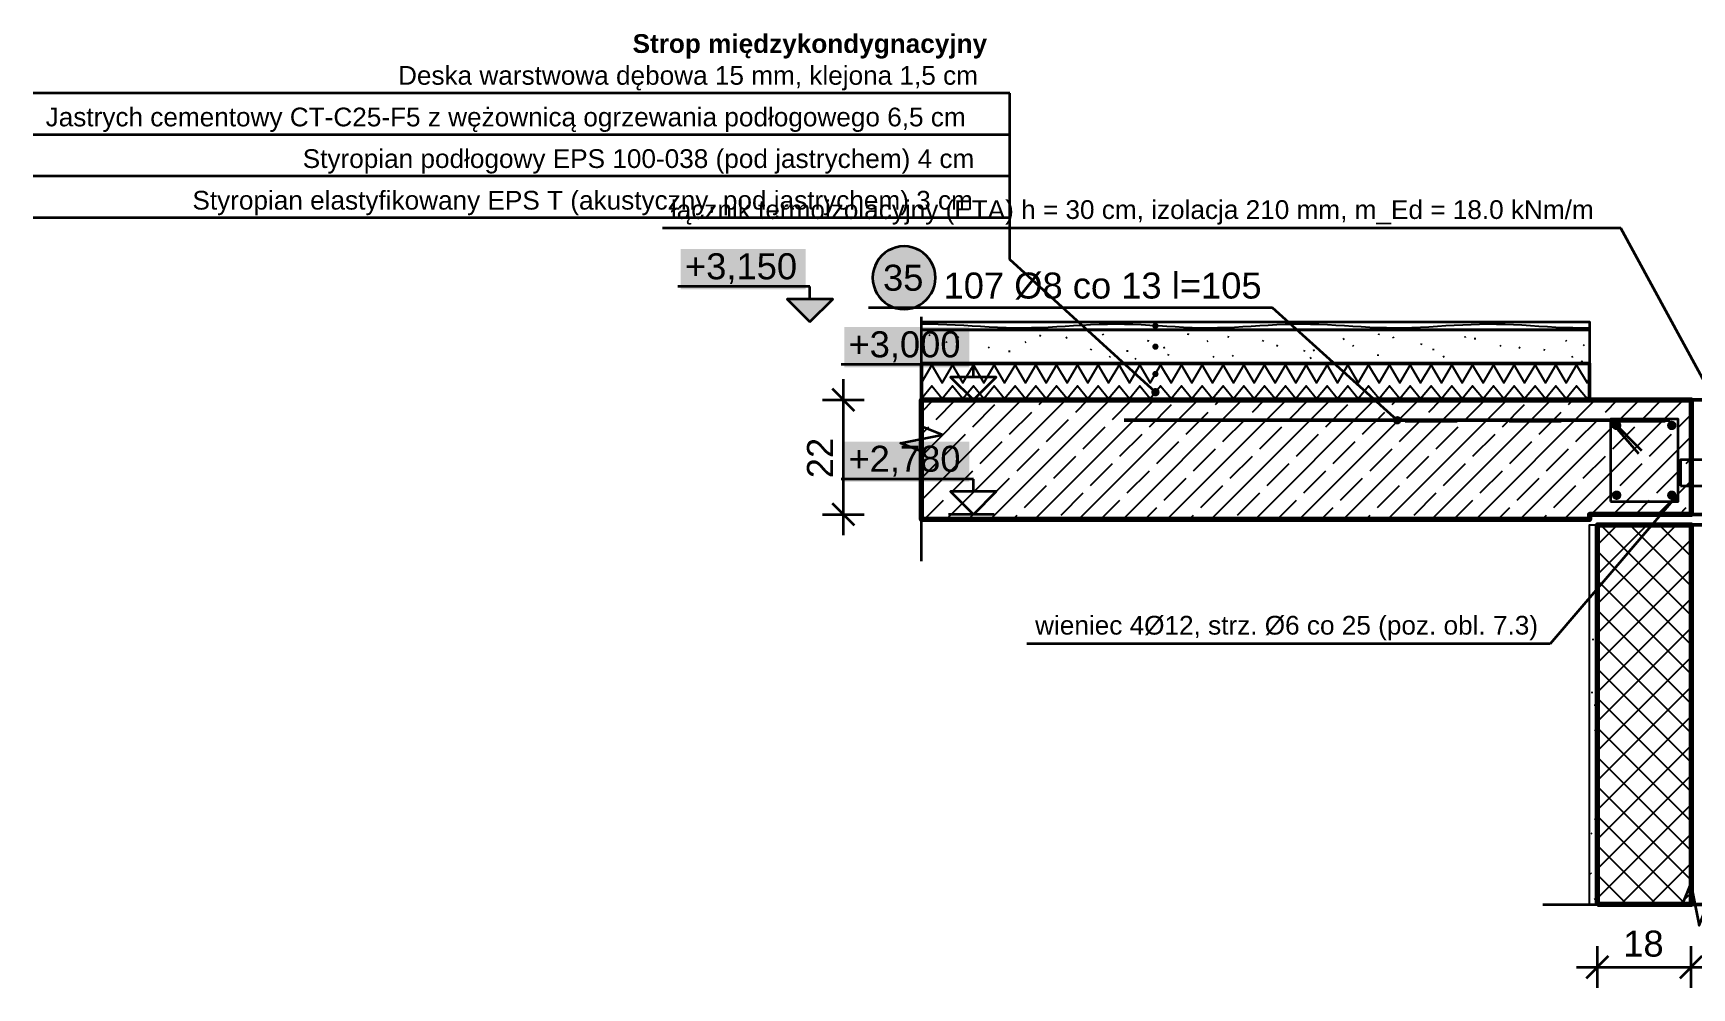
# Model space of a CAD drawing. Header units: metres. Extents: x -3.4 to 50.7, y 1.9 to 9.7.
# Drawn here: x -3.398 to -0.209, y 1.87 to 3.705 of the extents above; entities that cross this region are included whole.
import ezdxf

# ---------------------------------------------------------------- set-up
doc = ezdxf.new("R2010")
doc.units = ezdxf.units.M
doc.linetypes.add('KRESKOWA', pattern=[5.25, 4.2, -1.05])
for name, color, linetype, lineweight in [('A-KRESKOWANIE', 8, 'Continuous', 18), ('A-MASKA', 7, 'Continuous', 18), ('A-OPISY', 2, 'Continuous', 25), ('A-RZEDNE', 1, 'Continuous', 25), ('A-SCIANY-IZOL', 4, 'Continuous', 35), ('A-SCIANY-KONSTR', 7, 'Continuous', 50), ('A-SCIANY-WYK', 8, 'Continuous', 18), ('A-STROPY', 7, 'Continuous', 50), ('A-WARSTWY', 8, 'Continuous', 25), ('K-WYMIARY', 1, 'Continuous', 25), ('K-ZBROJENIE', 1, 'Continuous', 100), ('K-ZBROJENIE-OPIS', 2, 'Continuous', 25)]:
    doc.layers.add(name, color=color, linetype=linetype, lineweight=lineweight)
doc.styles.add('PL_ARIAL', font='arial.ttf')
doc.styles.add('PL_ARIAL_B', font='arialbd.ttf')

msp = doc.modelspace()

# ---------------------------------------------------------------- hatches: boundary and pattern name
at = {"layer": 'A-MASKA', "true_color": 0xffffff}
for points in [[(-2.1526, 3.213), (-1.9123, 3.213), (-1.9123, 3.29), (-2.1526, 3.29)], [(-1.8383, 3.063), (-1.598, 3.063), (-1.598, 3.14), (-1.8383, 3.14)], [(-1.8383, 2.843), (-1.598, 2.843), (-1.598, 2.92), (-1.8383, 2.92)]]:
    msp.add_hatch(color=7, dxfattribs=at).paths.add_polyline_path(points)
at = {"layer": 'A-OPISY', "true_color": 0x000000}
for points in [[(-1.234, 3.1425), (-1.2342, 3.1441), (-1.2348, 3.1455), (-1.2358, 3.1467), (-1.237, 3.1477), (-1.2384, 3.1483), (-1.24, 3.1485), (-1.2416, 3.1483), (-1.243, 3.1477), (-1.2442, 3.1467), (-1.2452, 3.1455), (-1.2458, 3.1441), (-1.246, 3.1425), (-1.2458, 3.1409), (-1.2452, 3.1395), (-1.2442, 3.1383), (-1.243, 3.1373), (-1.2416, 3.1367), (-1.24, 3.1365), (-1.2384, 3.1367), (-1.237, 3.1373), (-1.2358, 3.1383), (-1.2348, 3.1395), (-1.2342, 3.1409)], [(-1.234, 3.1025), (-1.2342, 3.1041), (-1.2348, 3.1055), (-1.2358, 3.1067), (-1.237, 3.1077), (-1.2384, 3.1083), (-1.24, 3.1085), (-1.2416, 3.1083), (-1.243, 3.1077), (-1.2442, 3.1067), (-1.2452, 3.1055), (-1.2458, 3.1041), (-1.246, 3.1025), (-1.2458, 3.1009), (-1.2452, 3.0995), (-1.2442, 3.0983), (-1.243, 3.0973), (-1.2416, 3.0967), (-1.24, 3.0965), (-1.2384, 3.0967), (-1.237, 3.0973), (-1.2358, 3.0983), (-1.2348, 3.0995), (-1.2342, 3.1009)], [(-1.234, 3.05), (-1.2342, 3.0516), (-1.2348, 3.053), (-1.2358, 3.0542), (-1.237, 3.0552), (-1.2384, 3.0558), (-1.24, 3.056), (-1.2416, 3.0558), (-1.243, 3.0552), (-1.2442, 3.0542), (-1.2452, 3.053), (-1.2458, 3.0516), (-1.246, 3.05), (-1.2458, 3.0484), (-1.2452, 3.047), (-1.2442, 3.0458), (-1.243, 3.0448), (-1.2416, 3.0442), (-1.24, 3.044), (-1.2384, 3.0442), (-1.237, 3.0448), (-1.2358, 3.0458), (-1.2348, 3.047), (-1.2342, 3.0484)], [(-1.232, 3.015), (-1.2323, 3.0171), (-1.2331, 3.019), (-1.2343, 3.0207), (-1.236, 3.0219), (-1.2379, 3.0227), (-1.24, 3.023), (-1.2421, 3.0227), (-1.244, 3.0219), (-1.2457, 3.0207), (-1.2469, 3.019), (-1.2477, 3.0171), (-1.248, 3.015), (-1.2477, 3.0129), (-1.2469, 3.011), (-1.2457, 3.0093), (-1.244, 3.0081), (-1.2421, 3.0073), (-1.24, 3.007), (-1.2379, 3.0073), (-1.236, 3.0081), (-1.2343, 3.0093), (-1.2331, 3.011), (-1.2323, 3.0129)], [(-1.234, 3.015), (-1.2342, 3.0166), (-1.2348, 3.018), (-1.2358, 3.0192), (-1.237, 3.0202), (-1.2384, 3.0208), (-1.24, 3.021), (-1.2416, 3.0208), (-1.243, 3.0202), (-1.2442, 3.0192), (-1.2452, 3.018), (-1.2458, 3.0166), (-1.246, 3.015), (-1.2458, 3.0134), (-1.2452, 3.012), (-1.2442, 3.0108), (-1.243, 3.0098), (-1.2416, 3.0092), (-1.24, 3.009), (-1.2384, 3.0092), (-1.237, 3.0098), (-1.2358, 3.0108), (-1.2348, 3.012), (-1.2342, 3.0134)]]:
    msp.add_hatch(color=7, dxfattribs=at).paths.add_polyline_path(points)
at = {"layer": 'A-RZEDNE', "true_color": 0x000000}
msp.add_hatch(color=7, dxfattribs=at).paths.add_polyline_path([(-1.9043, 3.15), (-1.8603, 3.194), (-1.9483, 3.194)])
at = {"layer": 'K-ZBROJENIE', "true_color": 0x000000}
for points in [[(-0.344, 2.951), (-0.344, 2.9501), (-0.3442, 2.9492), (-0.3444, 2.9484), (-0.3447, 2.9476), (-0.3451, 2.9468), (-0.3455, 2.946), (-0.346, 2.9453), (-0.3466, 2.9446), (-0.3473, 2.944), (-0.348, 2.9435), (-0.3488, 2.9431), (-0.3496, 2.9427), (-0.3504, 2.9424), (-0.3512, 2.9422), (-0.3521, 2.942), (-0.353, 2.942), (-0.3539, 2.942), (-0.3548, 2.9422), (-0.3556, 2.9424), (-0.3564, 2.9427), (-0.3572, 2.9431), (-0.358, 2.9435), (-0.3587, 2.944), (-0.3594, 2.9446), (-0.36, 2.9453), (-0.3605, 2.946), (-0.3609, 2.9468), (-0.3613, 2.9476), (-0.3616, 2.9484), (-0.3618, 2.9492), (-0.362, 2.9501), (-0.362, 2.951), (-0.362, 2.9519), (-0.3618, 2.9528), (-0.3616, 2.9536), (-0.3613, 2.9544), (-0.3609, 2.9552), (-0.3605, 2.956), (-0.36, 2.9567), (-0.3594, 2.9574), (-0.3587, 2.958), (-0.358, 2.9585), (-0.3572, 2.9589), (-0.3564, 2.9593), (-0.3556, 2.9596), (-0.3548, 2.9598), (-0.3539, 2.96), (-0.353, 2.96), (-0.3521, 2.96), (-0.3512, 2.9598), (-0.3504, 2.9596), (-0.3496, 2.9593), (-0.3488, 2.9589), (-0.348, 2.9585), (-0.3473, 2.958), (-0.3466, 2.9574), (-0.346, 2.9567), (-0.3455, 2.956), (-0.3451, 2.9552), (-0.3447, 2.9544), (-0.3444, 2.9536), (-0.3442, 2.9528), (-0.344, 2.9519)], [(-0.238, 2.951), (-0.238, 2.9501), (-0.2382, 2.9492), (-0.2384, 2.9484), (-0.2387, 2.9476), (-0.2391, 2.9468), (-0.2395, 2.946), (-0.24, 2.9453), (-0.2406, 2.9446), (-0.2413, 2.944), (-0.242, 2.9435), (-0.2428, 2.9431), (-0.2436, 2.9427), (-0.2444, 2.9424), (-0.2452, 2.9422), (-0.2461, 2.942), (-0.247, 2.942), (-0.2479, 2.942), (-0.2488, 2.9422), (-0.2496, 2.9424), (-0.2504, 2.9427), (-0.2512, 2.9431), (-0.252, 2.9435), (-0.2527, 2.944), (-0.2534, 2.9446), (-0.254, 2.9453), (-0.2545, 2.946), (-0.2549, 2.9468), (-0.2553, 2.9476), (-0.2556, 2.9484), (-0.2558, 2.9492), (-0.256, 2.9501), (-0.256, 2.951), (-0.256, 2.9519), (-0.2558, 2.9528), (-0.2556, 2.9536), (-0.2553, 2.9544), (-0.2549, 2.9552), (-0.2545, 2.956), (-0.254, 2.9567), (-0.2534, 2.9574), (-0.2527, 2.958), (-0.252, 2.9585), (-0.2512, 2.9589), (-0.2504, 2.9593), (-0.2496, 2.9596), (-0.2488, 2.9598), (-0.2479, 2.96), (-0.247, 2.96), (-0.2461, 2.96), (-0.2452, 2.9598), (-0.2444, 2.9596), (-0.2436, 2.9593), (-0.2428, 2.9589), (-0.242, 2.9585), (-0.2413, 2.958), (-0.2406, 2.9574), (-0.24, 2.9567), (-0.2395, 2.956), (-0.2391, 2.9552), (-0.2387, 2.9544), (-0.2384, 2.9536), (-0.2382, 2.9528), (-0.238, 2.9519)], [(-0.344, 2.817), (-0.344, 2.8161), (-0.3442, 2.8152), (-0.3444, 2.8144), (-0.3447, 2.8136), (-0.3451, 2.8128), (-0.3455, 2.812), (-0.346, 2.8113), (-0.3466, 2.8106), (-0.3473, 2.81), (-0.348, 2.8095), (-0.3488, 2.8091), (-0.3496, 2.8087), (-0.3504, 2.8084), (-0.3512, 2.8082), (-0.3521, 2.808), (-0.353, 2.808), (-0.3539, 2.808), (-0.3548, 2.8082), (-0.3556, 2.8084), (-0.3564, 2.8087), (-0.3572, 2.8091), (-0.358, 2.8095), (-0.3587, 2.81), (-0.3594, 2.8106), (-0.36, 2.8113), (-0.3605, 2.812), (-0.3609, 2.8128), (-0.3613, 2.8136), (-0.3616, 2.8144), (-0.3618, 2.8152), (-0.362, 2.8161), (-0.362, 2.817), (-0.362, 2.8179), (-0.3618, 2.8188), (-0.3616, 2.8196), (-0.3613, 2.8204), (-0.3609, 2.8212), (-0.3605, 2.822), (-0.36, 2.8227), (-0.3594, 2.8234), (-0.3587, 2.824), (-0.358, 2.8245), (-0.3572, 2.8249), (-0.3564, 2.8253), (-0.3556, 2.8256), (-0.3548, 2.8258), (-0.3539, 2.826), (-0.353, 2.826), (-0.3521, 2.826), (-0.3512, 2.8258), (-0.3504, 2.8256), (-0.3496, 2.8253), (-0.3488, 2.8249), (-0.348, 2.8245), (-0.3473, 2.824), (-0.3466, 2.8234), (-0.346, 2.8227), (-0.3455, 2.822), (-0.3451, 2.8212), (-0.3447, 2.8204), (-0.3444, 2.8196), (-0.3442, 2.8188), (-0.344, 2.8179)], [(-0.238, 2.817), (-0.238, 2.8161), (-0.2382, 2.8152), (-0.2384, 2.8144), (-0.2387, 2.8136), (-0.2391, 2.8128), (-0.2395, 2.812), (-0.24, 2.8113), (-0.2406, 2.8106), (-0.2413, 2.81), (-0.242, 2.8095), (-0.2428, 2.8091), (-0.2436, 2.8087), (-0.2444, 2.8084), (-0.2452, 2.8082), (-0.2461, 2.808), (-0.247, 2.808), (-0.2479, 2.808), (-0.2488, 2.8082), (-0.2496, 2.8084), (-0.2504, 2.8087), (-0.2512, 2.8091), (-0.252, 2.8095), (-0.2527, 2.81), (-0.2534, 2.8106), (-0.254, 2.8113), (-0.2545, 2.812), (-0.2549, 2.8128), (-0.2553, 2.8136), (-0.2556, 2.8144), (-0.2558, 2.8152), (-0.256, 2.8161), (-0.256, 2.817), (-0.256, 2.8179), (-0.2558, 2.8188), (-0.2556, 2.8196), (-0.2553, 2.8204), (-0.2549, 2.8212), (-0.2545, 2.822), (-0.254, 2.8227), (-0.2534, 2.8234), (-0.2527, 2.824), (-0.252, 2.8245), (-0.2512, 2.8249), (-0.2504, 2.8253), (-0.2496, 2.8256), (-0.2488, 2.8258), (-0.2479, 2.826), (-0.247, 2.826), (-0.2461, 2.826), (-0.2452, 2.8258), (-0.2444, 2.8256), (-0.2436, 2.8253), (-0.2428, 2.8249), (-0.242, 2.8245), (-0.2413, 2.824), (-0.2406, 2.8234), (-0.24, 2.8227), (-0.2395, 2.822), (-0.2391, 2.8212), (-0.2387, 2.8204), (-0.2384, 2.8196), (-0.2382, 2.8188), (-0.238, 2.8179)]]:
    msp.add_hatch(color=7, dxfattribs=at).paths.add_polyline_path(points)
at = {"layer": 'K-ZBROJENIE-OPIS', "true_color": 0xffffff}
msp.add_hatch(color=7, dxfattribs=at).paths.add_polyline_path([(-1.663, 3.235), (-1.6635, 3.2429), (-1.665, 3.2506), (-1.6676, 3.2581), (-1.6711, 3.2652), (-1.6755, 3.2718), (-1.6807, 3.2777), (-1.6866, 3.2829), (-1.6932, 3.2873), (-1.7003, 3.2908), (-1.7077, 3.2934), (-1.7155, 3.2949), (-1.7234, 3.2954), (-1.7313, 3.2949), (-1.739, 3.2934), (-1.7465, 3.2908), (-1.7536, 3.2873), (-1.7602, 3.2829), (-1.7661, 3.2777), (-1.7713, 3.2718), (-1.7757, 3.2652), (-1.7792, 3.2581), (-1.7817, 3.2506), (-1.7833, 3.2429), (-1.7838, 3.235), (-1.7833, 3.2271), (-1.7817, 3.2194), (-1.7792, 3.2119), (-1.7757, 3.2048), (-1.7713, 3.1982), (-1.7661, 3.1923), (-1.7602, 3.1871), (-1.7536, 3.1827), (-1.7465, 3.1792), (-1.739, 3.1766), (-1.7313, 3.1751), (-1.7234, 3.1746), (-1.7155, 3.1751), (-1.7077, 3.1766), (-1.7003, 3.1792), (-1.6932, 3.1827), (-1.6866, 3.1871), (-1.6807, 3.1923), (-1.6755, 3.1982), (-1.6711, 3.2048), (-1.6676, 3.2119), (-1.665, 3.2194), (-1.6635, 3.2271)])
at = {"layer": 'K-ZBROJENIE-OPIS', "true_color": 0x000000}
for points in [[(-0.767, 2.961), (-0.7673, 2.9631), (-0.7681, 2.965), (-0.7693, 2.9667), (-0.771, 2.9679), (-0.7729, 2.9687), (-0.775, 2.969), (-0.7771, 2.9687), (-0.779, 2.9679), (-0.7807, 2.9667), (-0.7819, 2.965), (-0.7827, 2.9631), (-0.783, 2.961), (-0.7827, 2.9589), (-0.7819, 2.957), (-0.7807, 2.9553), (-0.779, 2.9541), (-0.7771, 2.9533), (-0.775, 2.953), (-0.7729, 2.9533), (-0.771, 2.9541), (-0.7693, 2.9553), (-0.7681, 2.957), (-0.7673, 2.9589)], [(-0.233, 2.811), (-0.2333, 2.8131), (-0.2341, 2.815), (-0.2353, 2.8167), (-0.237, 2.8179), (-0.2389, 2.8187), (-0.241, 2.819), (-0.2431, 2.8187), (-0.245, 2.8179), (-0.2467, 2.8167), (-0.2479, 2.815), (-0.2487, 2.8131), (-0.249, 2.811), (-0.2487, 2.8089), (-0.2479, 2.807), (-0.2467, 2.8053), (-0.245, 2.8041), (-0.2431, 2.8033), (-0.241, 2.803), (-0.2389, 2.8033), (-0.237, 2.8041), (-0.2353, 2.8053), (-0.2341, 2.807), (-0.2333, 2.8089)]]:
    msp.add_hatch(color=7, dxfattribs=at).paths.add_polyline_path(points)

# ---------------------------------------------------------------- linework, layer by layer
at = {"layer": 'A-KRESKOWANIE', "lineweight": 25, "ltscale": 0.02}
for points in [[(-1.69, 3.146), (-1.6737, 3.1461), (-1.6575, 3.1459), (-1.6412, 3.1454), (-1.6249, 3.1447), (-1.6087, 3.1438), (-1.5924, 3.1428), (-1.5761, 3.1418), (-1.5599, 3.1408), (-1.5436, 3.14), (-1.5273, 3.1394), (-1.5111, 3.139), (-1.4948, 3.1389), (-1.4785, 3.1391), (-1.4623, 3.1396), (-1.446, 3.1403), (-1.4297, 3.1411), (-1.4135, 3.1421), (-1.3972, 3.1431), (-1.3809, 3.1441), (-1.3647, 3.1449), (-1.3484, 3.1456), (-1.3322, 3.146), (-1.3159, 3.1461), (-1.2996, 3.1459), (-1.2834, 3.1455), (-1.2671, 3.1448), (-1.2508, 3.1439), (-1.2346, 3.1429), (-1.2183, 3.1419), (-1.202, 3.141), (-1.1858, 3.1401), (-1.1695, 3.1394), (-1.1532, 3.139), (-1.137, 3.1389), (-1.1207, 3.1391), (-1.1044, 3.1395), (-1.0882, 3.1402), (-1.0719, 3.141), (-1.0556, 3.142), (-1.0394, 3.143), (-1.0231, 3.144), (-1.0068, 3.1448), (-0.9906, 3.1455), (-0.9743, 3.1459), (-0.958, 3.1461), (-0.9418, 3.146), (-0.9255, 3.1456), (-0.9092, 3.1449), (-0.893, 3.144), (-0.8767, 3.1431), (-0.8604, 3.1421), (-0.8442, 3.1411), (-0.8279, 3.1402), (-0.8116, 3.1395), (-0.7954, 3.1391), (-0.7791, 3.1389), (-0.7628, 3.139), (-0.7466, 3.1394), (-0.7303, 3.1401), (-0.7141, 3.1409), (-0.6978, 3.1419), (-0.6815, 3.1429), (-0.6653, 3.1439), (-0.649, 3.1447), (-0.6327, 3.1454), (-0.6165, 3.1459), (-0.6002, 3.1461), (-0.5839, 3.146), (-0.5677, 3.1456), (-0.5514, 3.145), (-0.5351, 3.1442), (-0.5189, 3.1432), (-0.5026, 3.1422), (-0.4863, 3.1412), (-0.4701, 3.1403), (-0.4538, 3.1396), (-0.4375, 3.1391), (-0.4213, 3.1389), (-0.405, 3.139)], [(-1.34, 3.1244), (-1.3411, 3.127)], [(-1.1768, 3.1255), (-1.1765, 3.1283)], [(-0.8105, 3.125), (-0.8097, 3.1276)], [(-1.6752, 3.1242), (-1.6729, 3.1257)], [(-1.641, 3.1101), (-1.6423, 3.1125)], [(-1.6181, 3.1197), (-1.6201, 3.1217)], [(-1.559, 3.0999), (-1.5611, 3.1017)], [(-1.5224, 3.0937), (-1.5196, 3.094)], [(-1.4907, 3.1103), (-1.4883, 3.1116)], [(-1.4602, 3.1229), (-1.4627, 3.1241)], [(-1.4124, 3.1196), (-1.4099, 3.121)], [(-1.3641, 3.0958), (-1.3626, 3.0982)], [(-1.2955, 3.0944), (-1.2927, 3.0947)], [(-1.2539, 3.1127), (-1.2535, 3.1155)], [(-1.2244, 3.1005), (-1.2217, 3.1013)], [(-1.1407, 3.1124), (-1.1383, 3.1138)], [(-1.0982, 3.1207), (-1.1008, 3.1216)], [(-1.0337, 3.1125), (-1.0323, 3.1149)], [(-1.0044, 3.1037), (-1.0069, 3.105)], [(-0.9537, 3.0931), (-0.9524, 3.0957)], [(-0.9367, 3.0954), (-0.9342, 3.0966)], [(-0.879, 3.1165), (-0.8766, 3.1179)], [(-0.8588, 3.1027), (-0.8606, 3.1049)], [(-0.7813, 3.119), (-0.7831, 3.1211)], [(-0.7287, 3.1058), (-0.7278, 3.1084)], [(-0.7053, 3.0955), (-0.7053, 3.0983)], [(-0.6439, 3.1193), (-0.6446, 3.122)], [(-0.6251, 3.1165), (-0.6252, 3.1193)], [(-0.577, 3.1033), (-0.5749, 3.1051)], [(-0.5386, 3.0994), (-0.541, 3.1008)], [(-0.4906, 3.0958), (-0.4933, 3.0963)], [(-0.4492, 3.1124), (-0.451, 3.1146)], [(-0.4147, 3.1041), (-0.4167, 3.1061)], [(-1.69, 3.033), (-1.67, 3.067), (-1.65, 3.033), (-1.63, 3.067), (-1.61, 3.033), (-1.59, 3.067), (-1.57, 3.033), (-1.55, 3.067), (-1.53, 3.033), (-1.51, 3.067), (-1.49, 3.033), (-1.47, 3.067), (-1.45, 3.033), (-1.43, 3.067), (-1.41, 3.033), (-1.39, 3.067), (-1.37, 3.033), (-1.35, 3.067), (-1.33, 3.033), (-1.31, 3.067), (-1.29, 3.033), (-1.27, 3.067), (-1.25, 3.033), (-1.23, 3.067), (-1.21, 3.033), (-1.19, 3.067), (-1.17, 3.033), (-1.15, 3.067), (-1.13, 3.033), (-1.11, 3.067), (-1.09, 3.033), (-1.07, 3.067), (-1.05, 3.033), (-1.03, 3.067), (-1.01, 3.033), (-0.99, 3.067), (-0.97, 3.033), (-0.95, 3.067), (-0.93, 3.033), (-0.91, 3.067), (-0.89, 3.033), (-0.87, 3.067), (-0.85, 3.033), (-0.83, 3.067), (-0.81, 3.033), (-0.79, 3.067), (-0.77, 3.033), (-0.75, 3.067), (-0.73, 3.033), (-0.71, 3.067), (-0.69, 3.033), (-0.67, 3.067), (-0.65, 3.033), (-0.63, 3.067), (-0.61, 3.033), (-0.59, 3.067), (-0.57, 3.033), (-0.55, 3.067), (-0.53, 3.033), (-0.51, 3.067), (-0.49, 3.033), (-0.47, 3.067), (-0.45, 3.033), (-0.43, 3.067), (-0.41, 3.033), (-0.405, 3.0415)], [(-1.3281, 3.082), (-1.3267, 3.0844)], [(-1.2789, 3.0783), (-1.2771, 3.0804)], [(-1.2156, 3.0856), (-1.2142, 3.0881)], [(-1.1291, 3.0822), (-1.1269, 3.084)], [(-1.0919, 3.0845), (-1.0897, 3.0862)], [(-0.9408, 3.0794), (-0.9425, 3.0817)], [(-0.8114, 3.0849), (-0.8118, 3.0877)], [(-0.6865, 3.0821), (-0.6844, 3.084)], [(-0.4391, 3.0828), (-0.4365, 3.0839)], [(-0.4182, 3.0733), (-0.421, 3.0737)], [(-1.69, 3.003), (-1.67, 3.027), (-1.65, 3.003), (-1.63, 3.027), (-1.61, 3.003), (-1.59, 3.027), (-1.57, 3.003), (-1.55, 3.027), (-1.53, 3.003), (-1.51, 3.027), (-1.49, 3.003), (-1.47, 3.027), (-1.45, 3.003), (-1.43, 3.027), (-1.41, 3.003), (-1.39, 3.027), (-1.37, 3.003), (-1.35, 3.027), (-1.33, 3.003), (-1.31, 3.027), (-1.29, 3.003), (-1.27, 3.027), (-1.25, 3.003), (-1.23, 3.027), (-1.21, 3.003), (-1.19, 3.027), (-1.17, 3.003), (-1.15, 3.027), (-1.13, 3.003), (-1.11, 3.027), (-1.09, 3.003), (-1.07, 3.027), (-1.05, 3.003), (-1.03, 3.027), (-1.01, 3.003), (-0.99, 3.027), (-0.97, 3.003), (-0.95, 3.027), (-0.93, 3.003), (-0.91, 3.027), (-0.89, 3.003), (-0.87, 3.027), (-0.85, 3.003), (-0.83, 3.027), (-0.81, 3.003), (-0.79, 3.027), (-0.77, 3.003), (-0.75, 3.027), (-0.73, 3.003), (-0.71, 3.027), (-0.69, 3.003), (-0.67, 3.027), (-0.65, 3.003), (-0.63, 3.027), (-0.61, 3.003), (-0.59, 3.027), (-0.57, 3.003), (-0.55, 3.027), (-0.53, 3.003), (-0.51, 3.027), (-0.49, 3.003), (-0.47, 3.027), (-0.45, 3.003), (-0.43, 3.027), (-0.41, 3.003), (-0.405, 3.009)], [(-1.69, 2.8072), (-1.4972, 3)], [(-1.69, 2.8921), (-1.5821, 3)], [(-1.69, 2.9769), (-1.6669, 3)], [(-1.6617, 2.9628), (-1.6245, 3)], [(-1.6423, 2.77), (-1.4123, 3)], [(-1.5575, 2.77), (-1.3275, 3)], [(-1.4726, 2.77), (-1.2426, 3)], [(-1.4637, 2.9911), (-1.4548, 3)], [(-1.393, 2.9769), (-1.3699, 3)], [(-1.3878, 2.77), (-1.1578, 3)], [(-1.3223, 2.9628), (-1.2851, 3)], [(-1.3029, 2.77), (-1.0729, 3)], [(-1.2181, 2.77), (-0.9881, 3)], [(-1.1332, 2.77), (-0.9032, 3)], [(-1.1243, 2.9911), (-1.1154, 3)], [(-1.0536, 2.9769), (-1.0305, 3)], [(-1.0484, 2.77), (-0.8184, 3)], [(-0.9829, 2.9628), (-0.9457, 3)], [(-0.9635, 2.77), (-0.7335, 3)], [(-0.8787, 2.77), (-0.6487, 3)], [(-0.7938, 2.77), (-0.5638, 3)], [(-0.7849, 2.9911), (-0.776, 3)], [(-0.7142, 2.9769), (-0.6911, 3)], [(-0.709, 2.77), (-0.479, 3)], [(-0.6435, 2.9628), (-0.6062, 3)], [(-0.6241, 2.77), (-0.3941, 3)], [(-0.5393, 2.77), (-0.3093, 3)], [(-0.4544, 2.77), (-0.2244, 3)], [(-0.4455, 2.9911), (-0.4365, 3)], [(-0.3748, 2.9769), (-0.3517, 3)], [(-0.3041, 2.9628), (-0.2668, 3)], [(-1.591, 2.9486), (-1.5486, 2.9911)], [(-1.5203, 2.9345), (-1.4779, 2.9769)], [(-1.2516, 2.9486), (-1.2092, 2.9911)], [(-1.1809, 2.9345), (-1.1384, 2.9769)], [(-0.9122, 2.9486), (-0.8697, 2.9911)], [(-0.8415, 2.9345), (-0.799, 2.9769)], [(-0.5728, 2.9486), (-0.5303, 2.9911)], [(-0.502, 2.9345), (-0.4596, 2.9769)], [(-0.2333, 2.9486), (-0.21, 2.972)], [(-1.69, 2.9345), (-1.6758, 2.9486)], [(-1.6476, 2.8921), (-1.6051, 2.9345)], [(-1.4496, 2.9204), (-1.4071, 2.9628)], [(-1.3789, 2.9062), (-1.3364, 2.9486)], [(-1.3081, 2.8921), (-1.2657, 2.9345)], [(-1.1102, 2.9204), (-1.0677, 2.9628)], [(-1.0394, 2.9062), (-0.997, 2.9486)], [(-0.9687, 2.8921), (-0.9263, 2.9345)], [(-0.7707, 2.9204), (-0.7283, 2.9628)], [(-0.7, 2.9062), (-0.6576, 2.9486)], [(-0.6293, 2.8921), (-0.5869, 2.9345)], [(-0.4313, 2.9204), (-0.3889, 2.9628)], [(-0.3606, 2.9062), (-0.3182, 2.9486)], [(-0.2899, 2.8921), (-0.2475, 2.9345)], [(-1.5768, 2.8779), (-1.5344, 2.9204)], [(-1.5061, 2.8638), (-1.4637, 2.9062)], [(-1.2374, 2.8779), (-1.195, 2.9204)], [(-1.1667, 2.8638), (-1.1243, 2.9062)], [(-0.898, 2.8779), (-0.8556, 2.9204)], [(-0.8273, 2.8638), (-0.7849, 2.9062)], [(-0.5586, 2.8779), (-0.5162, 2.9204)], [(-0.4879, 2.8638), (-0.4455, 2.9062)], [(-0.3596, 2.78), (-0.21, 2.9296)], [(-1.69, 2.8496), (-1.6617, 2.8779)], [(-1.4354, 2.8496), (-1.393, 2.8921)], [(-1.3647, 2.8355), (-1.3223, 2.8779)], [(-1.096, 2.8496), (-1.0536, 2.8921)], [(-1.0253, 2.8355), (-0.9829, 2.8779)], [(-0.7566, 2.8496), (-0.7142, 2.8921)], [(-0.6859, 2.8355), (-0.6435, 2.8779)], [(-0.4172, 2.8496), (-0.3748, 2.8921)], [(-0.3465, 2.8355), (-0.3041, 2.8779)], [(-0.2192, 2.8779), (-0.21, 2.8871)], [(-1.6334, 2.8214), (-1.591, 2.8638)], [(-1.5627, 2.8072), (-1.5203, 2.8496)], [(-1.294, 2.8214), (-1.2516, 2.8638)], [(-1.2233, 2.8072), (-1.1809, 2.8496)], [(-0.9546, 2.8214), (-0.9122, 2.8638)], [(-0.8839, 2.8072), (-0.8415, 2.8496)], [(-0.6152, 2.8214), (-0.5728, 2.8638)], [(-0.5445, 2.8072), (-0.502, 2.8496)], [(-0.2758, 2.8214), (-0.2333, 2.8638)], [(-0.2747, 2.78), (-0.21, 2.8447)], [(-1.6848, 2.77), (-1.6476, 2.8072)], [(-1.492, 2.7931), (-1.4496, 2.8355)], [(-1.4213, 2.7789), (-1.3789, 2.8214)], [(-1.3454, 2.77), (-1.3081, 2.8072)], [(-1.1526, 2.7931), (-1.1102, 2.8355)], [(-1.0819, 2.7789), (-1.0394, 2.8214)], [(-1.006, 2.77), (-0.9687, 2.8072)], [(-0.8132, 2.7931), (-0.7707, 2.8355)], [(-0.7425, 2.7789), (-0.7, 2.8214)], [(-0.6665, 2.77), (-0.6293, 2.8072)], [(-0.4738, 2.7931), (-0.4313, 2.8355)], [(-0.402, 2.78), (-0.3606, 2.8214)], [(-0.3171, 2.78), (-0.2899, 2.8072)], [(-1.5999, 2.77), (-1.5768, 2.7931)], [(-1.5151, 2.77), (-1.5061, 2.7789)], [(-1.2605, 2.77), (-1.2374, 2.7931)], [(-1.1757, 2.77), (-1.1667, 2.7789)], [(-0.9211, 2.77), (-0.898, 2.7931)], [(-0.8362, 2.77), (-0.8273, 2.7789)], [(-0.5817, 2.77), (-0.5586, 2.7931)], [(-0.4968, 2.77), (-0.4879, 2.7789)], [(-0.2323, 2.78), (-0.2192, 2.7931)], [(-0.39, 2.6081), (-0.2381, 2.76)], [(-0.39, 2.6647), (-0.2947, 2.76)], [(-0.39, 2.7213), (-0.3513, 2.76)], [(-0.21, 2.5859), (-0.3841, 2.76)], [(-0.21, 2.6424), (-0.3276, 2.76)], [(-0.21, 2.699), (-0.271, 2.76)], [(-0.21, 2.7556), (-0.2144, 2.76)], [(-0.39, 2.5516), (-0.21, 2.7316)], [(-0.21, 2.5293), (-0.39, 2.7093)], [(-0.39, 2.495), (-0.21, 2.675)], [(-0.21, 2.4727), (-0.39, 2.6527)], [(-0.39, 2.4384), (-0.21, 2.6184)], [(-0.21, 2.4162), (-0.39, 2.5962)], [(-0.39, 2.3819), (-0.21, 2.5619)], [(-0.398, 2.5386), (-0.3981, 2.541)], [(-0.21, 2.3596), (-0.39, 2.5396)], [(-0.39, 2.3253), (-0.21, 2.5053)], [(-0.21, 2.303), (-0.39, 2.483)], [(-0.4, 2.4363), (-0.4001, 2.4387)], [(-0.39, 2.2687), (-0.21, 2.4487)], [(-0.21, 2.2465), (-0.39, 2.4265)], [(-0.3945, 2.4122), (-0.3945, 2.4146)], [(-0.39, 2.2122), (-0.21, 2.3922)], [(-0.3936, 2.364), (-0.3948, 2.366)], [(-0.21, 2.1899), (-0.39, 2.3699)], [(-0.39, 2.1556), (-0.21, 2.3356)], [(-0.21, 2.1333), (-0.39, 2.3133)], [(-0.39, 2.099), (-0.21, 2.279)], [(-0.21, 2.0768), (-0.39, 2.2568)], [(-0.39, 2.0424), (-0.21, 2.2224)], [(-0.3936, 2.1933), (-0.3944, 2.1956)], [(-0.2198, 2.03), (-0.39, 2.2002)], [(-0.3999, 2.1663), (-0.4022, 2.167)], [(-0.2764, 2.03), (-0.39, 2.1436)], [(-0.3459, 2.03), (-0.21, 2.1659)], [(-0.2893, 2.03), (-0.21, 2.1093)], [(-0.4018, 2.0883), (-0.4033, 2.0901)], [(-0.3329, 2.03), (-0.39, 2.0871)], [(-0.3942, 2.04), (-0.3955, 2.042)], [(-0.2327, 2.03), (-0.21, 2.0527)], [(-0.3895, 2.03), (-0.39, 2.0305)]]:
    msp.add_lwpolyline(points, dxfattribs=at)
at = {"layer": 'A-OPISY', "lineweight": 35, "ltscale": 0.02}
for points in [[(-1.52, 3.59), (-3.398, 3.59)], [(-1.52, 3.27), (-1.52, 3.59)], [(-1.52, 3.51), (-3.398, 3.51)], [(-1.52, 3.43), (-3.398, 3.43)], [(-1.52, 3.35), (-3.398, 3.35)], [(-1.24, 3.015), (-1.52, 3.27)], [(-1.69, 2.69), (-1.69, 2.901), (-1.73, 2.917), (-1.65, 2.933), (-1.69, 2.949), (-1.69, 3.16)], [(-0.495, 2.03), (-0.2265, 2.03), (-0.2105, 2.07), (-0.1945, 1.99), (-0.1785, 2.03), (0.09, 2.03)]]:
    msp.add_lwpolyline(points, dxfattribs=at)
at = {"layer": 'A-RZEDNE', "lineweight": 35, "ltscale": 0.02}
for points in [[(-1.9043, 3.218), (-2.1586, 3.218)], [(-1.9043, 3.194), (-1.9043, 3.218)], [(-1.59, 3.068), (-1.8443, 3.068)], [(-1.59, 3.044), (-1.59, 3.068)], [(-1.55, 3), (-1.638, 3)], [(-1.59, 2.848), (-1.8443, 2.848)], [(-1.59, 2.824), (-1.59, 2.848)], [(-1.55, 2.78), (-1.638, 2.78)]]:
    msp.add_lwpolyline(points, dxfattribs=at)
for points in [[(-1.9043, 3.15), (-1.8603, 3.194), (-1.9483, 3.194)], [(-1.59, 3), (-1.546, 3.044), (-1.634, 3.044)], [(-1.59, 2.78), (-1.546, 2.824), (-1.634, 2.824)]]:
    msp.add_lwpolyline(points, close=True, dxfattribs=at)
at = {"layer": 'A-SCIANY-IZOL', "lineweight": 50, "ltscale": 0.02}
for points in [[(-1.69, 3), (-1.69, 3), (-1.69, 3.07), (-1.69, 3.07), (-1.69, 3.07), (-0.405, 3.07), (-0.405, 3.07), (-0.405, 3.07), (-0.405, 3), (-0.405, 3), (-0.405, 3), (-1.69, 3)], [(-0.21, 3), (-0.21, 3), (-0.21, 3), (0, 3), (0, 3), (0, 3), (0, 2.78), (0, 2.78), (0, 2.78), (-0.21, 2.78), (-0.21, 2.78), (-0.21, 2.78)], [(-0.21, 2.03), (-0.21, 2.03), (-0.21, 2.03), (-0.21, 2.76), (-0.21, 2.76), (-0.21, 2.76), (-0.21, 2.76), (0, 2.76), (0, 2.76), (0, 2.76), (0, 2.688), (0, 2.03), (0, 2.03), (0, 2.03), (0, 2.03), (-0.21, 2.03)]]:
    msp.add_lwpolyline(points, close=True, dxfattribs=at)
at = {"layer": 'A-SCIANY-KONSTR', "lineweight": 70, "ltscale": 0.02}
msp.add_lwpolyline([(-0.39, 2.03), (-0.39, 2.03), (-0.39, 2.76), (-0.39, 2.76), (-0.39, 2.76), (-0.21, 2.76), (-0.21, 2.76), (-0.21, 2.76), (-0.21, 2.03), (-0.21, 2.03), (-0.21, 2.03), (-0.39, 2.03)], close=True, dxfattribs=at)
at = {"layer": 'A-SCIANY-WYK', "lineweight": 25, "ltscale": 0.02}
msp.add_lwpolyline([(-0.405, 2.03), (-0.405, 2.03), (-0.405, 2.76), (-0.405, 2.76), (-0.405, 2.76), (-0.39, 2.76), (-0.39, 2.76), (-0.39, 2.76), (-0.39, 2.03), (-0.39, 2.03), (-0.39, 2.03), (-0.405, 2.03)], close=True, dxfattribs=at)
at = {"layer": 'A-STROPY', "lineweight": 70, "ltscale": 0.02}
msp.add_lwpolyline([(-1.69, 3), (-1.69, 3), (-1.69, 3), (-1.69, 3), (-0.21, 3), (-0.21, 3), (-0.21, 3), (-0.21, 3), (-0.21, 2.78), (-0.21, 2.78), (-0.21, 2.78), (-0.21, 2.78), (-0.405, 2.78), (-0.405, 2.78), (-0.405, 2.78), (-0.405, 2.78), (-0.405, 2.78), (-0.405, 2.78), (-0.405, 2.78), (-0.405, 2.78), (-0.405, 2.78), (-0.405, 2.78), (-0.405, 2.78), (-0.405, 2.78), (-0.405, 2.78), (-0.405, 2.78), (-0.405, 2.78), (-0.405, 2.78), (-0.405, 2.78), (-0.405, 2.77), (-0.405, 2.77), (-0.405, 2.77), (-0.405, 2.77), (-1.69, 2.77), (-1.69, 2.77), (-1.69, 2.77), (-1.69, 2.77), (-1.69, 3)], close=True, dxfattribs=at)
at = {"layer": 'A-WARSTWY', "lineweight": 35, "ltscale": 0.02}
for points in [[(-1.69, 3.15), (-1.69, 3.15), (-1.69, 3.15), (-0.405, 3.15), (-0.405, 3.15), (-0.405, 3.15), (-0.405, 3.135), (-0.405, 3.135), (-0.405, 3.135), (-1.69, 3.135), (-1.69, 3.135), (-1.69, 3.135)], [(-1.69, 3.135), (-1.69, 3.135), (-1.69, 3.135), (-0.405, 3.135), (-0.405, 3.135), (-0.405, 3.135), (-0.405, 3.07), (-0.405, 3.07), (-0.405, 3.07), (-1.69, 3.07), (-1.69, 3.07), (-1.69, 3.07)]]:
    msp.add_lwpolyline(points, close=True, dxfattribs=at)
at = {"layer": 'K-WYMIARY', "lineweight": 35, "ltscale": 0.02}
for points in [[(-1.84, 2.74), (-1.84, 3.04)], [(-1.88, 3), (-1.8, 3)], [(-1.8188, 2.9788), (-1.8612, 3.0212)], [(-1.88, 2.78), (-1.8, 2.78)], [(-1.8188, 2.7588), (-1.8612, 2.8012)], [(-0.39, 1.87), (-0.39, 1.95)], [(-0.21, 1.87), (-0.21, 1.95)], [(-0.4112, 1.8888), (-0.3688, 1.9312)], [(-0.2312, 1.8888), (-0.1888, 1.9312)], [(-0.43, 1.91), (1.04, 1.91)]]:
    msp.add_lwpolyline(points, dxfattribs=at)
at = {"layer": 'K-ZBROJENIE', "lineweight": 50, "ltscale": 0.02}
msp.add_lwpolyline([(-1.3, 2.961), (-0.25, 2.961)], dxfattribs=at)
at = {"layer": 'K-ZBROJENIE', "linetype": 'KRESKOWA', "lineweight": 35, "ltscale": 0.02, "flags": 128}
msp.add_lwpolyline([(-0.76, 2.959), (0.55, 2.959)], dxfattribs=at)
at = {"layer": 'K-ZBROJENIE', "lineweight": 35, "ltscale": 0.02}
for points in [[(-0.365, 2.805), (-0.235, 2.805), (-0.235, 2.963), (-0.365, 2.963)], [(-0.23, 2.835), (0.02, 2.835), (0.02, 2.885), (-0.23, 2.885)]]:
    msp.add_lwpolyline(points, close=True, dxfattribs=at)
for points in [[(-0.365, 2.963), (-0.305, 2.903)], [(-0.365, 2.959), (-0.311, 2.897)]]:
    msp.add_lwpolyline(points, dxfattribs=at)
at = {"layer": 'K-ZBROJENIE-OPIS', "lineweight": 35, "ltscale": 0.02}
for points in [[(-0.345, 3.33), (-2.1877, 3.33)], [(-0.105, 2.89), (-0.345, 3.33)], [(-1.015, 3.177), (-1.7914, 3.177)], [(-0.775, 2.961), (-1.015, 3.177)], [(-0.241, 2.811), (-0.481, 2.531)], [(-0.481, 2.531), (-1.4873, 2.531)]]:
    msp.add_lwpolyline(points, dxfattribs=at)
msp.add_lwpolyline([(-1.663, 3.235), (-1.6635, 3.2429), (-1.665, 3.2506), (-1.6676, 3.2581), (-1.6711, 3.2652), (-1.6755, 3.2718), (-1.6807, 3.2777), (-1.6866, 3.2829), (-1.6932, 3.2873), (-1.7003, 3.2908), (-1.7077, 3.2934), (-1.7155, 3.2949), (-1.7234, 3.2954), (-1.7313, 3.2949), (-1.739, 3.2934), (-1.7465, 3.2908), (-1.7536, 3.2873), (-1.7602, 3.2829), (-1.7661, 3.2777), (-1.7713, 3.2718), (-1.7757, 3.2652), (-1.7792, 3.2581), (-1.7817, 3.2506), (-1.7833, 3.2429), (-1.7838, 3.235), (-1.7833, 3.2271), (-1.7817, 3.2194), (-1.7792, 3.2119), (-1.7757, 3.2048), (-1.7713, 3.1982), (-1.7661, 3.1923), (-1.7602, 3.1871), (-1.7536, 3.1827), (-1.7465, 3.1792), (-1.739, 3.1766), (-1.7313, 3.1751), (-1.7234, 3.1746), (-1.7155, 3.1751), (-1.7077, 3.1766), (-1.7003, 3.1792), (-1.6932, 3.1827), (-1.6866, 3.1871), (-1.6807, 3.1923), (-1.6755, 3.1982), (-1.6711, 3.2048), (-1.6676, 3.2119), (-1.665, 3.2194), (-1.6635, 3.2271)], close=True, dxfattribs=at)

# ---------------------------------------------------------------- texts
at = {"layer": 'A-OPISY'}
for s, style, p in [('Strop międzykondygnacyjny', 'PL_ARIAL_B', (-2.2454, 3.6672)), ('Deska warstwowa dębowa 15 mm, klejona 1,5 cm', 'PL_ARIAL', (-2.6964, 3.606)), ('Jastrych cementowy CT-C25-F5 z wężownicą ogrzewania podłogowego 6,5 cm', 'PL_ARIAL', (-3.374, 3.526)), ('Styropian podłogowy EPS 100-038 (pod jastrychem) 4 cm', 'PL_ARIAL', (-2.8797, 3.446)), ('Styropian elastyfikowany EPS T (akustyczny, pod jastrychem) 3 cm', 'PL_ARIAL', (-3.0918, 3.366))]:
    msp.add_text(s, height=0.036, dxfattribs=dict(at, style=style)).set_placement(p)
at = {"layer": 'A-RZEDNE', "style": 'PL_ARIAL'}
for s, p in [('+3,150', (-2.1446, 3.232)), ('+3,000', (-1.8303, 3.082)), ('+2,780', (-1.8303, 2.862))]:
    msp.add_text(s, height=0.05, dxfattribs=at).set_placement(p)
at = {"layer": 'K-WYMIARY', "style": 'PL_ARIAL'}
msp.add_text('22', height=0.05, rotation=90, dxfattribs=at).set_placement((-1.86, 2.8496))
msp.add_text('18', height=0.05, dxfattribs=at).set_placement((-0.3404, 1.93))
at = {"layer": 'K-ZBROJENIE-OPIS', "style": 'PL_ARIAL'}
for s, height, p in [('łącznik termoizolacyjny (ETA) h = 30 cm, izolacja 210 mm, m_Ed = 18.0 kNm/m', 0.036, (-2.1717, 3.348)), ('35', 0.05, (-1.7638, 3.21)), ('107 Ø8 co 13 l=105', 0.05, (-1.6474, 3.195)), ('wieniec 4Ø12, strz. Ø6 co 25 (poz. obl. 7.3)', 0.036, (-1.4713, 2.549))]:
    msp.add_text(s, height=height, dxfattribs=at).set_placement(p)

doc.saveas('drawing.dxf')
